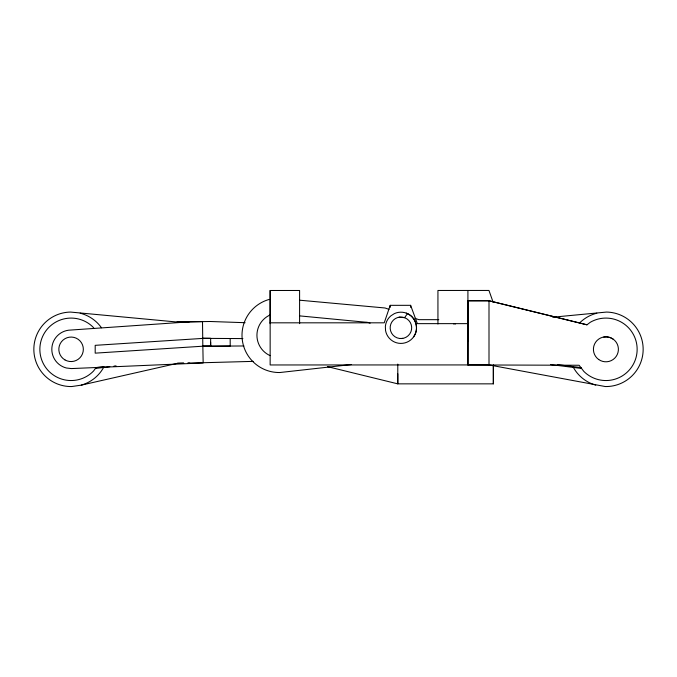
<?xml version="1.0" encoding="UTF-8"?>
<svg xmlns="http://www.w3.org/2000/svg" width="677" height="677" viewBox="0 0 677 677"><rect width="100%" height="100%" fill="white"/><g stroke="black" fill="none" stroke-linecap="round" stroke-linejoin="round"><path stroke-width="1.02" d="M210.657 338.398L202.829 338.365L210.649 338.382L210.649 346.218L202.829 346.235L202.508 321.617L189.272 321.846L70.789 330.046A19.269 19.269 0 0 0 66.388 368L71.39 368.576L203.159 362.948L202.846 346.201L210.657 346.201L210.649 342.3M270.148 323.657L270.165 290.492L299.598 290.484L299.589 323.648L299.572 322.827M397.788 373.78L397.788 383.851L493.355 383.851L493.355 365.131M467.934 364.962L467.985 300.766L488.997 300.774L586.984 324.808L590.293 322.269A31.235 31.235 0 0 1 631.497 331.4A31.235 31.235 0 0 1 625.988 373.239A31.235 31.235 0 0 1 583.828 371.402L579.114 365.258L467.934 364.945L467.985 300.766M467.925 323.64L417.354 323.648L410.617 305.327L390.206 305.335L384.231 322.819L270.148 322.827M413.715 336.748L415.602 333.135A15.613 15.613 0 0 0 394.319 313.646L390.883 315.837A15.613 15.613 0 0 0 385.365 326.441L385.543 330.511A15.613 15.613 0 0 0 413.715 336.748C419.528 328.751 415.627 316.328 406.259 313.121M407.385 313.705L404.601 317.682A10.756 10.756 0 0 0 390.206 328.734A10.756 10.756 0 0 0 406.302 337.112A10.756 10.756 0 0 0 407.097 318.985L404.601 317.682L399.049 317.2M96.202 367.442L93.511 371.055A31.235 31.235 0 0 1 49.353 371.741A31.235 31.235 0 0 1 48.668 327.575A31.235 31.235 0 0 1 92.825 326.889L94.052 328.438M245.091 322.701L210.319 321.499L176.883 322.007L70.518 312.072A37.243 37.243 0 0 0 33.85 349.882A37.243 37.243 0 0 0 71.66 386.55L81.274 385.137L177.518 363.304L183.695 363.202L177.518 363.304M109.826 366.655L95.389 368.474M113.964 366.122L116.038 365.859M95.889 367.611L103.962 366.587L103.623 367.442A37.243 37.243 0 0 1 81.274 385.137M552.677 317.217L606.482 312.072A37.243 37.243 0 0 1 643.15 349.882A37.243 37.243 0 0 1 605.34 386.55L489.006 364.928L270.148 364.962L270.157 290.475M351.405 364.548L279.796 372.528A37.243 37.243 0 0 1 269.04 299.471M202.846 338.398L95.195 345.338L95.195 353.149L202.846 346.201M399.989 338.517L402.79 338.39M603.74 337.011L606.998 336.867L610.18 337.578L613.074 339.075M253.19 361.374L187.961 363.143M176.883 322.007L189.272 321.846M187.817 363.134L189.89 363.134M210.175 346.252L230.222 346.091L230.172 338.492M202.829 346.235L243.965 345.972M468.061 300.774L488.997 300.766L586.984 324.808M438.798 319.671L418.86 319.671L414.883 318.3M202.829 338.365L242.899 338.585M299.877 300.224L385.027 307.984L389.004 309.364M299.953 315.914L365.081 322.15A11.831 11.831 0 0 1 370.099 323.183M581.611 368.474L550.621 364.548M557.349 364.598L581.111 367.611M327.524 366.655L397.788 383.851L397.788 364.099M489.006 364.928L488.997 300.774M573.038 366.587L573.377 367.442A37.243 37.243 0 0 0 595.726 385.137M493.144 302.289L488.963 290.45L437.934 290.467L437.943 324.038M410.617 305.327L410.702 307.366M493.347 365.089L493.355 383.851M467.917 290.458L467.934 340.827M390.206 305.335L390.206 307.392M270.115 355.637A22.29 22.29 0 0 1 270.385 314.83M579.977 322.582A37.243 37.243 0 0 1 596.826 313.197M453.565 323.936A3.901 3.901 0 0 1 455.587 323.936M80.174 313.197A37.243 37.243 0 0 1 101.465 327.761M598.747 359.546A12.491 12.491 0 0 0 618.355 350.398A12.491 12.491 0 0 0 600.626 337.992A12.491 12.491 0 0 0 598.747 359.546M64.967 359.919A12.245 12.245 0 0 0 83.339 349.315A12.245 12.245 0 0 0 64.967 338.703A12.245 12.245 0 0 0 64.967 359.919"/></g></svg>
